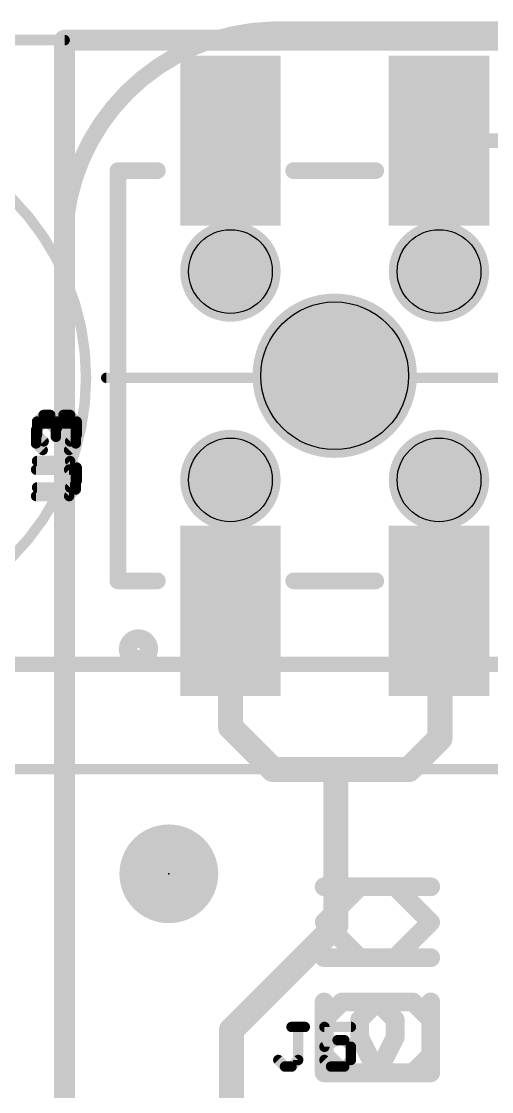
# Model space of a CAD drawing. Extents: x -29 to 79, y -27 to 74.
# Drawn here: x -0.52 to 5.2, y 10.05 to 23.09 of the extents above; entities that cross this region are included whole.
import ezdxf

# ---------------------------------------------------------------- set-up
doc = ezdxf.new("R2010")
doc.units = 0
for name, color, linetype in [('1', 12, 'CONTINUOUS'), ('16', 132, 'CONTINUOUS'), ('20', 53, 'CONTINUOUS'), ('21', 41, 'CONTINUOUS'), ('22', 40, 'CONTINUOUS'), ('23', 53, 'CONTINUOUS'), ('24', 53, 'CONTINUOUS'), ('25', 253, 'CONTINUOUS'), ('29', 253, 'CONTINUOUS'), ('30', 253, 'CONTINUOUS'), ('31', 253, 'CONTINUOUS'), ('47', 253, 'CONTINUOUS'), ('49', 183, 'CONTINUOUS')]:
    doc.layers.add(name, color=color, linetype=linetype)

# ---------------------------------------------------------------- blocks, each defined once
blk = doc.blocks.new('PIE')
at = {"const_width": 0.5}
blk.add_lwpolyline([(0, -0.25, 1), (0, 0.25, 1), (0, -0.25)], format="xyb", dxfattribs=at)
blk = doc.blocks.new('RECT')
blk.add_solid([(-0.5, -0.5), (0.5, -0.5), (-0.5, 0.5), (0.5, 0.5)])

msp = doc.modelspace()

# ---------------------------------------------------------------- linework, layer by layer
at = {"layer": '1'}
for points, const_width in [([(0, 22.86), (52.07, 22.86)], 0.254), ([(0, 0), (0, 22.86)], 0.254), ([(4.56, 21.635), (5.543, 21.635)], 0.1778), ([(2.02, 15.905), (2.02, 14.49)], 0.3048), ([(4.572, 15.893), (4.56, 15.905)], 0.3048), ([(4.572, 14.351), (4.572, 15.893)], 0.3048), ([(2.02, 14.49), (2.54, 13.97)], 0.3048), ([(4.191, 13.97), (4.572, 14.351)], 0.3048), ([(2.54, 13.97), (3.302, 13.97)], 0.3048), ([(3.302, 12.065), (3.302, 13.97)], 0.3048), ([(3.302, 13.97), (4.191, 13.97)], 0.3048), ([(2.032, 10.795), (3.302, 12.065)], 0.3048), ([(2.032, 8.89), (2.032, 10.795)], 0.3048)]:
    msp.add_lwpolyline(points, dxfattribs=dict(at, const_width=const_width))
for points, const_width in [([(0, 22.9235, 1), (0, 22.7965)], 0.127), ([(0.0635, 22.86, 1), (-0.0635, 22.86)], 0.127), ([(4.56, 21.6795, 1), (4.56, 21.5906)], 0.0889), ([(2.0962, 15.905, 1), (1.9438, 15.905)], 0.1524), ([(4.6139, 15.9589, 1), (4.5061, 15.8511)], 0.1524), ([(4.6482, 15.893, 1), (4.4958, 15.893)], 0.1524), ([(4.5181, 15.8391, 1), (4.6259, 15.9469)], 0.1524), ([(2.0739, 14.5439, 1), (1.9661, 14.4361)], 0.1524), ([(1.9438, 14.49, 1), (2.0962, 14.49)], 0.1524), ([(4.6259, 14.2971, 1), (4.5181, 14.4049)], 0.1524), ([(4.4958, 14.351, 1), (4.6482, 14.351)], 0.1524), ([(2.54, 14.0462, 1), (2.54, 13.8938)], 0.1524), ([(2.4861, 13.9161, 1), (2.5939, 14.0239)], 0.1524), ([(3.3782, 13.97, 1), (3.2258, 13.97)], 0.1524), ([(3.302, 14.0462, 1), (3.302, 13.8938)], 0.1524), ([(3.302, 13.8938, 1), (3.302, 14.0462)], 0.1524), ([(4.1371, 14.0239, 1), (4.2449, 13.9161)], 0.1524), ([(4.191, 13.8938, 1), (4.191, 14.0462)], 0.1524), ([(3.2258, 12.065, 1), (3.3782, 12.065)], 0.1524), ([(3.3559, 12.0111, 1), (3.2481, 12.1189)], 0.1524), ([(2.1082, 10.795, 1), (1.9558, 10.795)], 0.1524), ([(1.9781, 10.8489, 1), (2.0859, 10.7411)], 0.1524)]:
    msp.add_lwpolyline(points, format="xyb", dxfattribs=dict(at, const_width=const_width))
at = {"layer": '16', "const_width": 0.254}
for points in [[(0, 22.86), (52.07, 22.86)], [(0, 0), (0, 22.86)]]:
    msp.add_lwpolyline(points, dxfattribs=at)
at = {"layer": '16', "const_width": 0.127}
for points in [[(0, 22.9235, 1), (0, 22.7965)], [(0.0635, 22.86, 1), (-0.0635, 22.86)]]:
    msp.add_lwpolyline(points, format="xyb", dxfattribs=at)
at = {"layer": '20'}
for points, const_width in [([(2.54, 22.987, 0.4), (0, 20.447)], 0.2032), ([(2.54, 23.0378, 1), (2.54, 22.9362)], 0.1016), ([(2.5412, 22.9362, 1), (2.5388, 23.0378)], 0.1016), ([(0.0508, 20.447, 1), (-0.0508, 20.447)], 0.1016), ([(-0.0508, 20.4482, 1), (0.0508, 20.4458)], 0.1016)]:
    msp.add_lwpolyline(points, format="xyb", dxfattribs=dict(at, const_width=const_width))
at = {"layer": '20', "const_width": 0.2032}
for points in [[(49.784, 22.987), (2.54, 22.987)], [(0, 20.447), (0, 2.54)]]:
    msp.add_lwpolyline(points, dxfattribs=at)
at = {"layer": '20'}
for centre, radius in [((2.02, 20.04), 0.51), ((4.56, 20.04), 0.51), ((3.29, 18.77), 0.9), ((2.02, 17.5), 0.51), ((4.56, 17.5), 0.51)]:
    msp.add_circle(centre, radius, dxfattribs=at)
at = {"layer": '21'}
for points, const_width in [([(0.65, 16.27), (0.65, 21.27)], 0.2032), ([(0.65, 21.27), (1.131, 21.27)], 0.2032), ([(3.79, 21.27), (2.79, 21.27)], 0.2032), ([(0.65, 16.27), (1.131, 16.27)], 0.2032), ([(3.79, 16.27), (2.79, 16.27)], 0.2032), ([(4.0255, 12.5419), (3.1612, 12.5419)], 0.2286), ([(4.4577, 12.1097), (4.0255, 12.5419)], 0.2286), ([(4.0255, 11.6776), (4.4577, 12.1097)], 0.2286), ([(3.1612, 11.6776), (4.0255, 11.6776)], 0.2286), ([(3.1612, 11.1386), (3.1612, 10.2743)], 0.2286), ([(3.5934, 10.9226), (3.8094, 11.1386)], 0.2286), ([(3.8094, 11.1386), (4.2416, 11.1386)], 0.2286), ([(4.2416, 11.1386), (4.4577, 10.9226)], 0.2286), ([(3.5934, 10.7065), (3.5934, 10.9226)], 0.2286), ([(4.4577, 10.9226), (4.4577, 10.4904)], 0.2286), ([(3.8094, 10.2743), (3.5934, 10.7065)], 0.2286), ([(4.4577, 10.4904), (4.2416, 10.2743)], 0.2286), ([(3.1612, 10.2743), (3.8094, 10.2743)], 0.2286)]:
    msp.add_lwpolyline(points, dxfattribs=dict(at, const_width=const_width))
for points, const_width in [([(0.7008, 21.27, 1), (0.5992, 21.27)], 0.1016), ([(0.65, 21.3208, 1), (0.65, 21.2192)], 0.1016), ([(1.131, 21.2192, 1), (1.131, 21.3208)], 0.1016), ([(2.79, 21.3208, 1), (2.79, 21.2192)], 0.1016), ([(3.79, 21.2192, 1), (3.79, 21.3208)], 0.1016), ([(0.65, 16.3208, 1), (0.65, 16.2192)], 0.1016), ([(0.5992, 16.27, 1), (0.7008, 16.27)], 0.1016), ([(1.131, 16.2192, 1), (1.131, 16.3208)], 0.1016), ([(2.79, 16.3208, 1), (2.79, 16.2192)], 0.1016), ([(3.79, 16.2192, 1), (3.79, 16.3208)], 0.1016), ([(0.9, 15.3284, 1), (0.9, 15.552, 1), (0.9, 15.3284)], 0.254), ([(3.1612, 12.5991, 1), (3.1612, 12.4848)], 0.1143), ([(4.0659, 12.5823, 1), (3.9851, 12.5015)], 0.1143), ([(4.0255, 12.4848, 1), (4.0255, 12.5991)], 0.1143), ([(4.4981, 12.0693, 1), (4.4173, 12.1502)], 0.1143), ([(4.4173, 12.0693, 1), (4.4981, 12.1502)], 0.1143), ([(3.1612, 11.7347, 1), (3.1612, 11.6204)], 0.1143), ([(3.9851, 11.718, 1), (4.0659, 11.6372)], 0.1143), ([(4.0255, 11.6204, 1), (4.0255, 11.7347)], 0.1143), ([(3.2183, 11.1386, 1), (3.104, 11.1386)], 0.1143), ([(3.8094, 11.1958, 1), (3.8094, 11.0815)], 0.1143), ([(3.8499, 11.0982, 1), (3.769, 11.179)], 0.1143), ([(4.282, 11.179, 1), (4.2012, 11.0982)], 0.1143), ([(4.2416, 11.0815, 1), (4.2416, 11.1958)], 0.1143), ([(3.6505, 10.9226, 1), (3.5362, 10.9226)], 0.1143), ([(3.553, 10.963, 1), (3.6338, 10.8821)], 0.1143), ([(4.5149, 10.9226, 1), (4.4005, 10.9226)], 0.1143), ([(4.4173, 10.8821, 1), (4.4981, 10.963)], 0.1143), ([(3.6445, 10.732, 1), (3.5422, 10.6809)], 0.1143), ([(3.5362, 10.7065, 1), (3.6505, 10.7065)], 0.1143), ([(4.4981, 10.45, 1), (4.4173, 10.5308)], 0.1143), ([(4.4005, 10.4904, 1), (4.5149, 10.4904)], 0.1143), ([(3.1612, 10.3315, 1), (3.1612, 10.2172)], 0.1143), ([(3.104, 10.2743, 1), (3.2183, 10.2743)], 0.1143), ([(3.7583, 10.2487, 1), (3.8606, 10.2999)], 0.1143), ([(3.8094, 10.2172, 1), (3.8094, 10.3315)], 0.1143), ([(4.2012, 10.3147, 1), (4.282, 10.2339)], 0.1143)]:
    msp.add_lwpolyline(points, format="xyb", dxfattribs=dict(at, const_width=const_width))
at = {"layer": '22', "const_width": 0.2286}
for points in [[(3.1623, 12.1097), (3.5945, 12.5419)], [(3.5945, 12.5419), (4.4588, 12.5419)], [(3.5945, 11.6776), (3.1623, 12.1097)], [(4.4588, 11.6776), (3.5945, 11.6776)], [(3.3784, 11.1386), (3.1623, 10.9226)], [(3.8106, 11.1386), (3.3784, 11.1386)], [(4.0266, 10.9226), (3.8106, 11.1386)], [(4.4588, 11.1386), (4.4588, 10.2743)], [(3.1623, 10.9226), (3.1623, 10.4904)], [(4.0266, 10.7065), (4.0266, 10.9226)], [(3.8106, 10.2743), (4.0266, 10.7065)], [(3.1623, 10.4904), (3.3784, 10.2743)], [(4.4588, 10.2743), (3.8106, 10.2743)]]:
    msp.add_lwpolyline(points, dxfattribs=at)
at = {"layer": '22', "const_width": 0.1143}
for points in [[(3.5945, 12.5991, 1), (3.5945, 12.4848)], [(3.6349, 12.5015, 1), (3.5541, 12.5823)], [(4.4588, 12.4848, 1), (4.4588, 12.5991)], [(3.2027, 12.1502, 1), (3.1219, 12.0693)], [(3.1219, 12.1502, 1), (3.2027, 12.0693)], [(3.5945, 11.7347, 1), (3.5945, 11.6204)], [(3.5541, 11.6372, 1), (3.6349, 11.718)], [(4.4588, 11.6204, 1), (4.4588, 11.7347)], [(3.3784, 11.1958, 1), (3.3784, 11.0815)], [(3.4188, 11.0982, 1), (3.338, 11.179)], [(3.851, 11.179, 1), (3.7701, 11.0982)], [(3.8106, 11.0815, 1), (3.8106, 11.1958)], [(4.516, 11.1386, 1), (4.4017, 11.1386)], [(3.2195, 10.9226, 1), (3.1052, 10.9226)], [(3.1219, 10.963, 1), (3.2027, 10.8821)], [(4.0838, 10.9226, 1), (3.9695, 10.9226)], [(3.9862, 10.8821, 1), (4.067, 10.963)], [(3.9695, 10.7065, 1), (4.0838, 10.7065)], [(4.0778, 10.6809, 1), (3.9755, 10.732)], [(3.2027, 10.5308, 1), (3.1219, 10.45)], [(3.1052, 10.4904, 1), (3.2195, 10.4904)], [(3.338, 10.2339, 1), (3.4188, 10.3147)], [(3.7594, 10.2999, 1), (3.8617, 10.2487)], [(3.8106, 10.3315, 1), (3.8106, 10.2172)], [(4.4017, 10.2743, 1), (4.516, 10.2743)], [(4.4588, 10.2172, 1), (4.4588, 10.3315)]]:
    msp.add_lwpolyline(points, format="xyb", dxfattribs=at)
at = {"layer": '23'}
msp.add_point((1.27, 12.7), dxfattribs=at)
at = {"layer": '24'}
msp.add_point((1.27, 12.7), dxfattribs=at)
at = {"layer": '25', "const_width": 0.0635}
for points in [[(-0.3028, 18.2115, 1), (-0.3663, 18.2115)], [(-0.357, 18.234, 1), (-0.3121, 18.1891)], [(-0.254, 18.3238, 1), (-0.254, 18.2603)], [(-0.2316, 18.2696, 1), (-0.2765, 18.3145)], [(-0.1511, 18.3145, 1), (-0.196, 18.2696)], [(-0.1735, 18.2603, 1), (-0.1735, 18.3238)], [(-0.0613, 18.2115, 1), (-0.1248, 18.2115)], [(-0.1155, 18.234, 1), (-0.0706, 18.1891)], [(-0.1155, 18.1891, 1), (-0.0706, 18.234)], [(-0.0125, 18.3238, 1), (-0.0125, 18.2603)], [(0.0099, 18.2696, 1), (-0.035, 18.3145)], [(0.0905, 18.3145, 1), (0.0455, 18.2696)], [(0.068, 18.2603, 1), (0.068, 18.3238)], [(0.1803, 18.2115, 1), (0.1168, 18.2115)], [(0.126, 18.1891, 1), (0.171, 18.234)], [(-0.3148, 18.1065, 1), (-0.3783, 18.1065)], [(-0.369, 18.129, 1), (-0.3241, 18.0841)], [(-0.266, 18.2188, 1), (-0.266, 18.1553)], [(-0.2436, 18.1646, 1), (-0.2885, 18.2095)], [(-0.1631, 18.2095, 1), (-0.208, 18.1646)], [(-0.1855, 18.1553, 1), (-0.1855, 18.2188)], [(-0.0733, 18.1065, 1), (-0.1368, 18.1065)], [(-0.1275, 18.129, 1), (-0.0826, 18.0841)], [(-0.1275, 18.0841, 1), (-0.0826, 18.129)], [(-0.1248, 18.131, 1), (-0.0613, 18.131)], [(-0.0245, 18.2188, 1), (-0.0245, 18.1553)], [(-0.0021, 18.1646, 1), (-0.047, 18.2095)], [(0.0785, 18.2095, 1), (0.0335, 18.1646)], [(0.056, 18.1553, 1), (0.056, 18.2188)], [(0.1683, 18.1065, 1), (0.1048, 18.1065)], [(0.114, 18.0841, 1), (0.159, 18.129)], [(-0.3241, 17.968, 1), (-0.369, 17.9231)], [(-0.3663, 18.0505, 1), (-0.3028, 18.0505)], [(-0.3121, 18.073, 1), (-0.357, 18.0281)], [(-0.2765, 17.9476, 1), (-0.2316, 17.9925)], [(-0.1368, 18.026, 1), (-0.0733, 18.026)], [(0.0455, 17.9925, 1), (0.0905, 17.9476)], [(0.159, 17.9231, 1), (0.114, 17.968)], [(0.1168, 18.0505, 1), (0.1803, 18.0505)], [(0.171, 18.0281, 1), (0.126, 18.073)], [(-0.3783, 17.9455, 1), (-0.3148, 17.9455)], [(-0.2885, 17.8426, 1), (-0.2436, 17.8875)], [(0.0335, 17.8875, 1), (0.0785, 17.8426)], [(0.1048, 17.9455, 1), (0.1683, 17.9455)], [(-0.3345, 17.7625, 1), (-0.3345, 17.699)], [(0.0905, 17.7532, 1), (0.0455, 17.7083)], [(0.068, 17.699, 1), (0.068, 17.7625)], [(-0.3465, 17.6575, 1), (-0.3465, 17.594)], [(0.0785, 17.6482, 1), (0.0335, 17.6033)], [(0.056, 17.594, 1), (0.056, 17.6575)], [(0.1683, 17.5452, 1), (0.1048, 17.5452)], [(0.1803, 17.6502, 1), (0.1168, 17.6502)], [(0.126, 17.6278, 1), (0.171, 17.6727)], [(0.114, 17.5228, 1), (0.159, 17.5677)], [(0.1168, 17.4892, 1), (0.1803, 17.4892)], [(0.171, 17.4667, 1), (0.126, 17.5117)], [(-0.3465, 17.3354, 1), (-0.3465, 17.272)], [(-0.3345, 17.4404, 1), (-0.3345, 17.377)], [(0.0335, 17.3262, 1), (0.0785, 17.2812)], [(0.0455, 17.4312, 1), (0.0905, 17.3862)], [(0.056, 17.272, 1), (0.056, 17.3354)], [(0.068, 17.377, 1), (0.068, 17.4404)], [(0.1048, 17.3842, 1), (0.1683, 17.3842)], [(0.159, 17.3617, 1), (0.114, 17.4067)], [(2.7645, 10.8653, 1), (2.7645, 10.8018)], [(2.8768, 10.8335, 1), (2.8133, 10.8335)], [(2.9255, 10.8018, 1), (2.9255, 10.8653)], [(3.1648, 10.8653, 1), (3.1648, 10.8018)], [(3.1966, 10.8335, 1), (3.1331, 10.8335)], [(3.4868, 10.8018, 1), (3.4868, 10.8653)], [(3.3258, 10.7043, 1), (3.3258, 10.6408)], [(3.34, 10.6441, 1), (3.3116, 10.7009)], [(3.4288, 10.695, 1), (3.3839, 10.6501)], [(3.4063, 10.6408, 1), (3.4063, 10.7043)], [(3.1506, 10.6204, 1), (3.179, 10.5636)], [(3.1331, 10.592, 1), (3.1966, 10.592)], [(3.5186, 10.592, 1), (3.4551, 10.592)], [(3.4644, 10.5696, 1), (3.5093, 10.6145)], [(2.626, 10.4535, 1), (2.581, 10.4085)], [(2.8133, 10.431, 1), (2.8768, 10.431)], [(2.8675, 10.4085, 1), (2.8226, 10.4535)], [(3.1873, 10.4535, 1), (3.1424, 10.4085)], [(3.4551, 10.431, 1), (3.5186, 10.431)], [(3.5093, 10.4085, 1), (3.4644, 10.4535)], [(2.684, 10.3823, 1), (2.684, 10.3187)], [(2.6615, 10.328, 1), (2.7065, 10.373)], [(2.7421, 10.373, 1), (2.787, 10.328)], [(2.7645, 10.3187, 1), (2.7645, 10.3823)], [(3.2453, 10.3823, 1), (3.2453, 10.3187)], [(3.2229, 10.328, 1), (3.2678, 10.373)], [(3.3839, 10.373, 1), (3.4288, 10.328)], [(3.4063, 10.3187, 1), (3.4063, 10.3823)]]:
    msp.add_lwpolyline(points, format="xyb", dxfattribs=at)
at = {"layer": '25', "const_width": 0.127}
for points in [[(-0.3345, 18.2115), (-0.254, 18.292)], [(-0.3345, 18.0505), (-0.3345, 18.2115)], [(-0.254, 18.292), (-0.1735, 18.292)], [(-0.1735, 18.292), (-0.093, 18.2115)], [(-0.093, 18.2115), (-0.0125, 18.292)], [(-0.093, 18.2115), (-0.093, 18.131)], [(-0.0125, 18.292), (0.068, 18.292)], [(0.068, 18.292), (0.1485, 18.2115)], [(0.1485, 18.2115), (0.1485, 18.0505)], [(-0.3465, 18.1065), (-0.266, 18.187)], [(-0.3465, 17.9455), (-0.3465, 18.1065)], [(-0.266, 18.187), (-0.1855, 18.187)], [(-0.1855, 18.187), (-0.105, 18.1065)], [(-0.105, 18.1065), (-0.0245, 18.187)], [(-0.105, 18.1065), (-0.105, 18.026)], [(-0.0245, 18.187), (0.056, 18.187)], [(0.056, 18.187), (0.1365, 18.1065)], [(0.1365, 18.1065), (0.1365, 17.9455)], [(-0.266, 17.865), (-0.3465, 17.9455)], [(-0.254, 17.97), (-0.3345, 18.0505)], [(0.1365, 17.9455), (0.056, 17.865)], [(0.1485, 18.0505), (0.068, 17.97)], [(0.068, 17.7307), (-0.3345, 17.7307)], [(0.1485, 17.6502), (0.068, 17.7307)], [(0.056, 17.6257), (-0.3465, 17.6257)], [(0.1365, 17.5452), (0.056, 17.6257)], [(0.1365, 17.3842), (0.1365, 17.5452)], [(0.1485, 17.4892), (0.1485, 17.6502)], [(0.068, 17.4087), (0.1485, 17.4892)], [(-0.3465, 17.3037), (0.056, 17.3037)], [(-0.3345, 17.4087), (0.068, 17.4087)], [(0.056, 17.3037), (0.1365, 17.3842)], [(2.7645, 10.8335), (2.9255, 10.8335)], [(2.845, 10.431), (2.845, 10.8335)], [(3.4868, 10.8335), (3.1648, 10.8335)], [(3.1648, 10.8335), (3.1648, 10.592)], [(3.1648, 10.592), (3.3258, 10.6725)], [(3.3258, 10.6725), (3.4063, 10.6725)], [(3.4063, 10.6725), (3.4868, 10.592)], [(3.4868, 10.592), (3.4868, 10.431)], [(2.6035, 10.431), (2.684, 10.3505)], [(2.7645, 10.3505), (2.845, 10.431)], [(3.2453, 10.3505), (3.1648, 10.431)], [(3.4868, 10.431), (3.4063, 10.3505)], [(2.684, 10.3505), (2.7645, 10.3505)], [(3.4063, 10.3505), (3.2453, 10.3505)]]:
    msp.add_lwpolyline(points, dxfattribs=at)
at = {"layer": '29'}
for points, const_width in [([(2.02, 19.7342, 1), (2.02, 20.3458, 1), (2.02, 19.7342)], 0.6116), ([(4.56, 19.7342, 1), (4.56, 20.3458, 1), (4.56, 19.7342)], 0.6116), ([(3.29, 18.2692, 1), (3.29, 19.2708, 1), (3.29, 18.2692)], 1.0016), ([(2.02, 17.1942, 1), (2.02, 17.8058, 1), (2.02, 17.1942)], 0.6116), ([(4.56, 17.1942, 1), (4.56, 17.8058, 1), (4.56, 17.1942)], 0.6116)]:
    msp.add_lwpolyline(points, format="xyb", dxfattribs=dict(at, const_width=const_width))
at = {"layer": '30'}
for points, const_width in [([(2.02, 19.7342, 1), (2.02, 20.3458, 1), (2.02, 19.7342)], 0.6116), ([(4.56, 19.7342, 1), (4.56, 20.3458, 1), (4.56, 19.7342)], 0.6116), ([(3.29, 18.2692, 1), (3.29, 19.2708, 1), (3.29, 18.2692)], 1.0016), ([(2.02, 17.1942, 1), (2.02, 17.8058, 1), (2.02, 17.1942)], 0.6116), ([(4.56, 17.1942, 1), (4.56, 17.8058, 1), (4.56, 17.1942)], 0.6116)]:
    msp.add_lwpolyline(points, format="xyb", dxfattribs=dict(at, const_width=const_width))
at = {"layer": '47', "const_width": 0.13}
msp.add_lwpolyline([(0, 22.86), (-10.84, 22.86)], dxfattribs=at)
at = {"layer": '47', "const_width": 0.065}
msp.add_lwpolyline([(0, 22.8275, 1), (0, 22.8925)], format="xyb", dxfattribs=at)
at = {"layer": '49'}
for points, const_width in [([(-2.838, 15.6452, 1), (-2.838, 21.8452, 1), (-2.838, 15.6452)], 0.127), ([(0.508, 18.7769, 1), (0.508, 18.7135)], 0.0635)]:
    msp.add_lwpolyline(points, format="xyb", dxfattribs=dict(at, const_width=const_width))
at = {"layer": '49', "const_width": 0.127}
for points in [[(0.508, 18.7452), (51.816, 18.7452)], [(-3.238, 13.9752), (55.662, 13.9752)]]:
    msp.add_lwpolyline(points, dxfattribs=at)

# ---------------------------------------------------------------- block references
at = {"layer": '1', "xscale": 1.87, "yscale": 1.02, "rotation": 90}
for p in [(2.02, 21.635), (4.56, 21.635), (2.02, 15.905), (4.56, 15.905)]:
    msp.add_blockref('RECT', p, dxfattribs=at)
at = {"layer": '1'}
msp.add_blockref('PIE', (1.27, 12.7), dxfattribs=at)
at = {"layer": '16'}
msp.add_blockref('PIE', (1.27, 12.7), dxfattribs=at)
at = {"layer": '29', "xscale": 2.0732, "yscale": 1.2232, "rotation": 90}
for p in [(2.02, 21.635), (4.56, 21.635), (2.02, 15.905), (4.56, 15.905)]:
    msp.add_blockref('RECT', p, dxfattribs=at)
at = {"layer": '29', "xscale": 1.2032, "yscale": 1.2032}
msp.add_blockref('PIE', (1.27, 12.7), dxfattribs=at)
at = {"layer": '30', "xscale": 1.2032, "yscale": 1.2032}
msp.add_blockref('PIE', (1.27, 12.7), dxfattribs=at)
at = {"layer": '31', "xscale": 1.87, "yscale": 1.02, "rotation": 90}
for p in [(2.02, 21.635), (4.56, 21.635), (2.02, 15.905), (4.56, 15.905)]:
    msp.add_blockref('RECT', p, dxfattribs=at)
at = {"layer": '49', "xscale": 80.7314, "yscale": 0.1854}
msp.add_blockref('RECT', (36.0058, 15.2537), dxfattribs=at)

doc.saveas('drawing.dxf')
